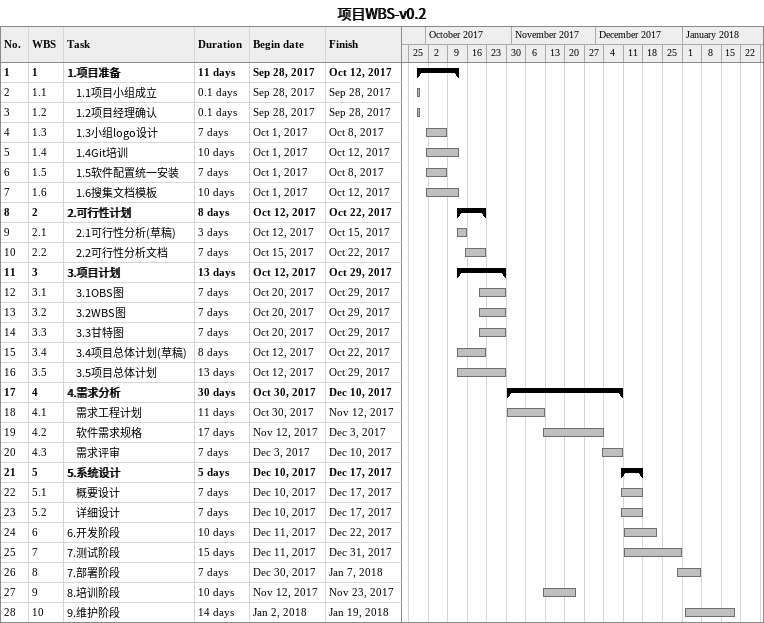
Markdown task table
项目WBS-v0.2

| ID | WBS | Task | Duration | Start | Finish |
|---|---|---|---|---|---|
| 1 | 1 | **1.项目准备** | 11d | 2017-09-28 | 2017-10-12 |
| 2 | 1.1 | 1.1项目小组成立 | 0.1d | 2017-09-28 | 2017-09-28 |
| 3 | 1.2 | 1.2项目经理确认 | 0.1d | 2017-09-28 | 2017-09-28 |
| 4 | 1.3 | 1.3小组logo设计 | 7d | 2017-10-01 | 2017-10-08 |
| 5 | 1.4 | 1.4Git培训 | 10d | 2017-10-01 | 2017-10-12 |
| 6 | 1.5 | 1.5软件配置统一安装 | 7d | 2017-10-01 | 2017-10-08 |
| 7 | 1.6 | 1.6搜集文档模板 | 10d | 2017-10-01 | 2017-10-12 |
| 8 | 2 | **2.可行性计划** | 8d | 2017-10-12 | 2017-10-22 |
| 9 | 2.1 | 2.1可行性分析(草稿) | 3d | 2017-10-12 | 2017-10-15 |
| 10 | 2.2 | 2.2可行性分析文档 | 7d | 2017-10-15 | 2017-10-22 |
| 11 | 3 | **3.项目计划** | 13d | 2017-10-12 | 2017-10-29 |
| 12 | 3.1 | 3.1OBS图 | 7d | 2017-10-20 | 2017-10-29 |
| 13 | 3.2 | 3.2WBS图 | 7d | 2017-10-20 | 2017-10-29 |
| 14 | 3.3 | 3.3甘特图 | 7d | 2017-10-20 | 2017-10-29 |
| 15 | 3.4 | 3.4项目总体计划(草稿) | 8d | 2017-10-12 | 2017-10-22 |
| 16 | 3.5 | 3.5项目总体计划 | 13d | 2017-10-12 | 2017-10-29 |
| 17 | 4 | **4.需求分析** | 30d | 2017-10-30 | 2017-12-10 |
| 18 | 4.1 | 需求工程计划 | 11d | 2017-10-30 | 2017-11-12 |
| 19 | 4.2 | 软件需求规格 | 17d | 2017-11-12 | 2017-12-03 |
| 20 | 4.3 | 需求评审 | 7d | 2017-12-03 | 2017-12-10 |
| 21 | 5 | **5.系统设计** | 5d | 2017-12-10 | 2017-12-17 |
| 22 | 5.1 | 概要设计 | 7d | 2017-12-10 | 2017-12-17 |
| 23 | 5.2 | 详细设计 | 7d | 2017-12-10 | 2017-12-17 |
| 24 | 6 | 6.开发阶段 | 10d | 2017-12-11 | 2017-12-22 |
| 25 | 7 | 7.测试阶段 | 15d | 2017-12-11 | 2017-12-31 |
| 26 | 8 | 7.部署阶段 | 7d | 2017-12-30 | 2018-01-07 |
| 27 | 9 | 8.培训阶段 | 10d | 2017-11-12 | 2017-11-23 |
| 28 | 10 | 9.维护阶段 | 14d | 2018-01-02 | 2018-01-19 |
